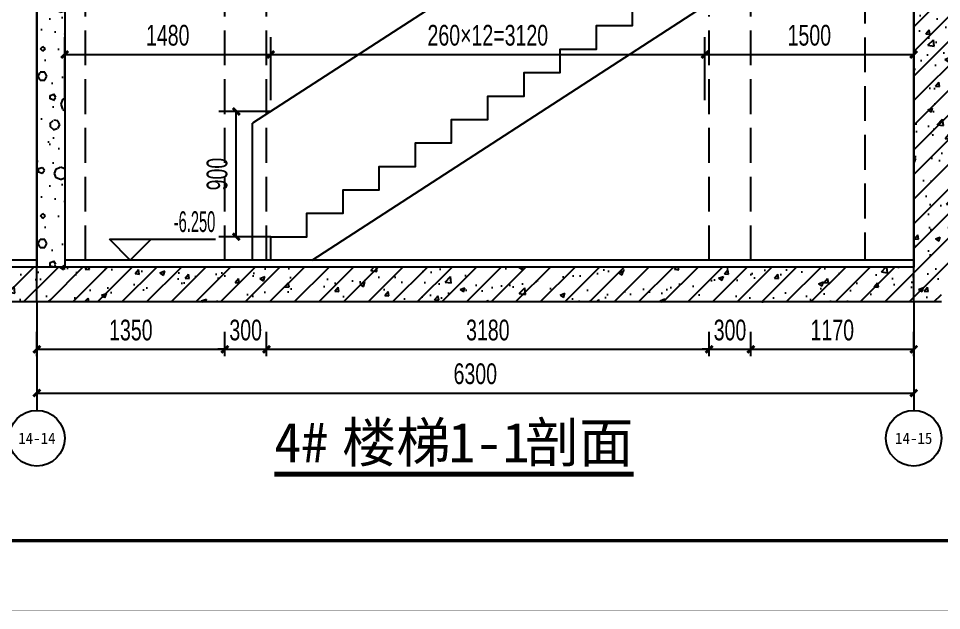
# Model space of a CAD drawing. Extents: x -26219 to 315419, y -160410 to -120810.
# Drawn here: x 122771 to 129403, y -156064 to -151812 of the extents above; entities that cross this region are included whole.
import ezdxf
from ezdxf.enums import TextEntityAlignment as Align

# ---------------------------------------------------------------- set-up
doc = ezdxf.new("R2010")
doc.units = 0
doc.header["$LTSCALE"] = 1000
doc.header["$MEASUREMENT"] = 0
doc.linetypes.add('DASH', pattern=[0.35, 0.25, -0.1])
for name, color, linetype in [('01-标注_尺寸', 124, 'Continuous'), ('01-标注_标高', 200, 'Continuous'), ('01-标注_轴线坐标', 132, 'Continuous'), ('02-TEXT_标注', 130, 'Continuous'), ('02-TEXT_轴号', 7, 'Continuous'), ('05-填充_天正', 26, 'Continuous'), ('A-E_栏杆', 232, 'Continuous'), ('A-SUR_保温', 222, 'Continuous'), ('A_AXIS-轴线', 36, 'Continuous'), ('A_STR-砌块墙', 121, 'Continuous'), ('A_STR-砼墙', 51, 'Continuous'), ('DIM_SYMB', 3, 'Continuous'), ('S_E_A-E_楼梯', 4, 'Continuous'), ('建-标注-文本', 254, 'Continuous')]:
    doc.layers.add(name, color=color, linetype=linetype)
doc.styles.add('_TCH_AXIS', font='STXIHEI_0.TTF', dxfattribs={"width": 0.75, "height": 750})
doc.styles.add('_TCH_DIM', font='ros.shx', dxfattribs={"width": 0.75, "bigfont": 'jd.shx'})
doc.styles.add('_TCH_DIM_T3', font='ros.shx', dxfattribs={"width": 0.705882, "bigfont": 'jd.shx'})
doc.styles.get("Standard").update_dxf_attribs({"font": 'STXIHEI_0.TTF'})
doc.dimstyles.new('_TCH_ARCH&&50', dxfattribs={"dimtxt": 148.75, "dimasz": 50, "dimexe": 125, "dimexo": 150, "dimgap": 63.125, "dimtad": 1, "dimdec": 0, "dimzin": 0, "dimdsep": 46, "dimtxsty": '_TCH_DIM_T3', "dimblk": 'ARCHTICK', "dimcen": 0.09, "dimclrt": 7, "dimazin": 2, "dimtfac": 1, "dimtdec": 0, "dimtix": 1, "dimtmove": 2, "dimatfit": 3, "dimfxl": 0, "dimtolj": 1, "dimtzin": 0, "dimarcsym": 0})
pattern_1 = [(45, (0, 0), (-88.38835, 88.38835), []), (50, (0, 0), (358.6301, -31.37607), [37.5, -412.5]), (355, (0, 0), (-69.3757, 376.0961), [30, -330]), (100.4514, (29.9, -2.6), (289.2547, 344.7198), [31.8701, -350.57106]), (46.1842, (0, 100), (533.6205, -82.7595), [56.25, -618.75]), (96.6356, (44.47, 93.1), (467.3314, 487.059), [47.8051, -525.8565]), (351.1842, (0, 100), (467.331, 487.0593), [45, -495]), (21, (50, 75), (298.45353, -201.30945), [37.5, -412.5]), (326, (50, 75), (121.65767, 362.575), [30, -330]), (71.4514, (74.87, 58.22), (420.1113, 161.26525), [31.8701, -350.57106]), (37.5, (0, 0), (6.07993, 166.44693), [0, -326, 0, -335, 0, -331.25]), (7.5, (0, 0), (131.53477, 197.20586), [0, -191, 0, -318.5, 0, -126.25]), (327.5, (-111.5, 0), (266.91122, -11.27744), [0, -125, 0, -390, 0, -517.5]), (317.5, (-161.5, 0), (291.59308, 50.0525), [0, -162.5, 0, -259, 0, -367.5])]

# ---------------------------------------------------------------- blocks, each defined once
blk = doc.blocks.new('图框-A1+3-4')
for points, const_width in [([(0, 0), (1471, 0), (1471, 594), (0, 594)], 0.05), ([(1396, 584), (25, 584), (25, 10), (1396, 10)], 0.5)]:
    blk.add_lwpolyline(points, close=True, dxfattribs=dict(const_width=const_width))
blk = doc.blocks.new('_ArchTick')
at = {"color": 0, "linetype": 'ByBlock', "const_width": 0.4}
blk.add_lwpolyline([(-0.5, -0.5), (0.5, 0.5)], dxfattribs=at)
blk = doc.blocks.new('*D291')
at = {"layer": '01-标注_尺寸', "color": 0, "lineweight": -2, "transparency": 16777216}
for p, q in [((127703.2, -152397.6), (127703.2, -151945.9)), ((129203.2, -152397.6), (129203.2, -151945.9)), ((127703.2, -152070.9), (129203.2, -152070.9))]:
    blk.add_line(p, q, dxfattribs=at)
at = {"layer": 'Defpoints', "color": 0, "transparency": 16777216}
for p in [(129203.2, -152070.9), (127703.2, -152547.6), (129203.2, -152547.6)]:
    blk.add_point(p, dxfattribs=at)
at = {"layer": '01-标注_尺寸', "color": 0, "lineweight": -2, "transparency": 16777216, "xscale": 50, "yscale": 50, "zscale": 50, "rotation": 180}
blk.add_blockref('_ArchTick', (127703.2, -152070.9), dxfattribs=at)
at = {"layer": '01-标注_尺寸', "color": 0, "lineweight": -2, "transparency": 16777216, "xscale": 50, "yscale": 50, "zscale": 50}
blk.add_blockref('_ArchTick', (129203.2, -152070.9), dxfattribs=at)
at = {"layer": '01-标注_尺寸', "color": 7, "transparency": 16777216, "insert": (128453.2, -151933.4), "char_height": 148.75, "attachment_point": 5, "style": '_TCH_DIM_T3'}
blk.add_mtext('\\A1;1500', dxfattribs=at)
blk = doc.blocks.new('*D292')
at = {"layer": '01-标注_尺寸', "color": 0, "lineweight": -2, "transparency": 16777216}
for p, q in [((124583.2, -152397.6), (124583.2, -151945.9)), ((127703.2, -152397.6), (127703.2, -151945.9)), ((124583.2, -152070.9), (127703.2, -152070.9))]:
    blk.add_line(p, q, dxfattribs=at)
at = {"layer": 'Defpoints', "color": 0, "transparency": 16777216}
for p in [(127703.2, -152070.9), (124583.2, -152547.6), (127703.2, -152547.6)]:
    blk.add_point(p, dxfattribs=at)
at = {"layer": '01-标注_尺寸', "color": 0, "lineweight": -2, "transparency": 16777216, "xscale": 50, "yscale": 50, "zscale": 50, "rotation": 180}
blk.add_blockref('_ArchTick', (124583.2, -152070.9), dxfattribs=at)
at = {"layer": '01-标注_尺寸', "color": 0, "lineweight": -2, "transparency": 16777216, "xscale": 50, "yscale": 50, "zscale": 50}
blk.add_blockref('_ArchTick', (127703.2, -152070.9), dxfattribs=at)
at = {"layer": '01-标注_尺寸', "color": 7, "transparency": 16777216, "insert": (126143.2, -151933.4), "char_height": 148.75, "attachment_point": 5, "style": '_TCH_DIM_T3'}
blk.add_mtext('\\A1;260×12=3120', dxfattribs=at)
blk = doc.blocks.new('*D293')
at = {"layer": '01-标注_尺寸', "color": 0, "lineweight": -2, "transparency": 16777216}
for p, q in [((123103.2, -152397.6), (123103.2, -151945.9)), ((124583.2, -152397.6), (124583.2, -151945.9)), ((123103.2, -152070.9), (124583.2, -152070.9))]:
    blk.add_line(p, q, dxfattribs=at)
at = {"layer": 'Defpoints', "color": 0, "transparency": 16777216}
for p in [(124583.2, -152070.9), (123103.2, -152547.6), (124583.2, -152547.6)]:
    blk.add_point(p, dxfattribs=at)
at = {"layer": '01-标注_尺寸', "color": 0, "lineweight": -2, "transparency": 16777216, "xscale": 50, "yscale": 50, "zscale": 50, "rotation": 180}
blk.add_blockref('_ArchTick', (123103.2, -152070.9), dxfattribs=at)
at = {"layer": '01-标注_尺寸', "color": 0, "lineweight": -2, "transparency": 16777216, "xscale": 50, "yscale": 50, "zscale": 50}
blk.add_blockref('_ArchTick', (124583.2, -152070.9), dxfattribs=at)
at = {"layer": '01-标注_尺寸', "color": 7, "transparency": 16777216, "insert": (123843.2, -151933.4), "char_height": 148.75, "attachment_point": 5, "style": '_TCH_DIM_T3'}
blk.add_mtext('\\A1;1480', dxfattribs=at)
blk = doc.blocks.new('*D544')
at = {"layer": '01-标注_尺寸', "color": 0, "lineweight": -2, "transparency": 16777216}
for p, q in [((122903.2, -154327.9), (122903.2, -154626.7)), ((129203.2, -154327.9), (129203.2, -154626.7)), ((122903.2, -154501.7), (129203.2, -154501.7))]:
    blk.add_line(p, q, dxfattribs=at)
at = {"layer": 'Defpoints', "color": 0, "transparency": 16777216}
for p in [(122903.2, -154177.9), (129203.2, -154177.9), (129203.2, -154501.7)]:
    blk.add_point(p, dxfattribs=at)
at = {"layer": '01-标注_尺寸', "color": 0, "lineweight": -2, "transparency": 16777216, "xscale": 50, "yscale": 50, "zscale": 50, "rotation": 180}
blk.add_blockref('_ArchTick', (122903.2, -154501.7), dxfattribs=at)
at = {"layer": '01-标注_尺寸', "color": 0, "lineweight": -2, "transparency": 16777216, "xscale": 50, "yscale": 50, "zscale": 50}
blk.add_blockref('_ArchTick', (129203.2, -154501.7), dxfattribs=at)
at = {"layer": '01-标注_尺寸', "color": 7, "transparency": 16777216, "insert": (126053.2, -154364.2), "char_height": 148.75, "attachment_point": 5, "style": '_TCH_DIM_T3'}
blk.add_mtext('\\A1;6300', dxfattribs=at)
blk = doc.blocks.new('*D1333')
at = {"layer": '01-标注_尺寸', "color": 0, "lineweight": -2, "transparency": 16777216}
for p, q in [((122903.2, -154237.4), (122903.2, -154062.9)), ((124253.2, -154237.4), (124253.2, -154062.9)), ((122903.2, -154187.9), (124253.2, -154187.9))]:
    blk.add_line(p, q, dxfattribs=at)
at = {"layer": 'Defpoints', "color": 0, "transparency": 16777216}
for p in [(124253.2, -154187.9), (122903.2, -154387.4), (124253.2, -154387.4)]:
    blk.add_point(p, dxfattribs=at)
at = {"layer": '01-标注_尺寸', "color": 0, "lineweight": -2, "transparency": 16777216, "xscale": 50, "yscale": 50, "zscale": 50, "rotation": 180}
blk.add_blockref('_ArchTick', (122903.2, -154187.9), dxfattribs=at)
at = {"layer": '01-标注_尺寸', "color": 0, "lineweight": -2, "transparency": 16777216, "xscale": 50, "yscale": 50, "zscale": 50}
blk.add_blockref('_ArchTick', (124253.2, -154187.9), dxfattribs=at)
at = {"layer": '01-标注_尺寸', "color": 7, "transparency": 16777216, "insert": (123578.2, -154050.4), "char_height": 148.75, "attachment_point": 5, "style": '_TCH_DIM_T3'}
blk.add_mtext('\\A1;1350', dxfattribs=at)
blk = doc.blocks.new('*D1334')
at = {"layer": '01-标注_尺寸', "color": 0, "lineweight": -2, "transparency": 16777216}
for p, q in [((124253.2, -154237.4), (124253.2, -154062.9)), ((124553.2, -154237.4), (124553.2, -154062.9)), ((124253.2, -154187.9), (124203.2, -154187.9)), ((124253.2, -154187.9), (124553.2, -154187.9)), ((124553.2, -154187.9), (124603.2, -154187.9))]:
    blk.add_line(p, q, dxfattribs=at)
at = {"layer": 'Defpoints', "color": 0, "transparency": 16777216}
for p in [(124553.2, -154187.9), (124253.2, -154387.4), (124553.2, -154387.4)]:
    blk.add_point(p, dxfattribs=at)
at = {"layer": '01-标注_尺寸', "color": 0, "lineweight": -2, "transparency": 16777216, "xscale": 50, "yscale": 50, "zscale": 50}
blk.add_blockref('_ArchTick', (124253.2, -154187.9), dxfattribs=at)
at = {"layer": '01-标注_尺寸', "color": 0, "lineweight": -2, "transparency": 16777216, "xscale": 50, "yscale": 50, "zscale": 50, "rotation": 180}
blk.add_blockref('_ArchTick', (124553.2, -154187.9), dxfattribs=at)
at = {"layer": '01-标注_尺寸', "color": 7, "transparency": 16777216, "insert": (124403.2, -154050.4), "char_height": 148.75, "attachment_point": 5, "style": '_TCH_DIM_T3'}
blk.add_mtext('\\A1;300', dxfattribs=at)
blk = doc.blocks.new('*D1335')
at = {"layer": '01-标注_尺寸', "color": 0, "lineweight": -2, "transparency": 16777216}
for p, q in [((124553.2, -154237.4), (124553.2, -154062.9)), ((127733.2, -154237.4), (127733.2, -154062.9)), ((124553.2, -154187.9), (127733.2, -154187.9))]:
    blk.add_line(p, q, dxfattribs=at)
at = {"layer": 'Defpoints', "color": 0, "transparency": 16777216}
for p in [(127733.2, -154187.9), (124553.2, -154387.4), (127733.2, -154387.4)]:
    blk.add_point(p, dxfattribs=at)
at = {"layer": '01-标注_尺寸', "color": 0, "lineweight": -2, "transparency": 16777216, "xscale": 50, "yscale": 50, "zscale": 50, "rotation": 180}
blk.add_blockref('_ArchTick', (124553.2, -154187.9), dxfattribs=at)
at = {"layer": '01-标注_尺寸', "color": 0, "lineweight": -2, "transparency": 16777216, "xscale": 50, "yscale": 50, "zscale": 50}
blk.add_blockref('_ArchTick', (127733.2, -154187.9), dxfattribs=at)
at = {"layer": '01-标注_尺寸', "color": 7, "transparency": 16777216, "insert": (126143.2, -154050.4), "char_height": 148.75, "attachment_point": 5, "style": '_TCH_DIM_T3'}
blk.add_mtext('\\A1;3180', dxfattribs=at)
blk = doc.blocks.new('*D1336')
at = {"layer": '01-标注_尺寸', "color": 0, "lineweight": -2, "transparency": 16777216}
for p, q in [((127733.2, -154237.4), (127733.2, -154062.9)), ((128033.2, -154237.4), (128033.2, -154062.9)), ((127733.2, -154187.9), (127683.2, -154187.9)), ((127733.2, -154187.9), (128033.2, -154187.9)), ((128033.2, -154187.9), (128083.2, -154187.9))]:
    blk.add_line(p, q, dxfattribs=at)
at = {"layer": 'Defpoints', "color": 0, "transparency": 16777216}
for p in [(128033.2, -154187.9), (127733.2, -154387.4), (128033.2, -154387.4)]:
    blk.add_point(p, dxfattribs=at)
at = {"layer": '01-标注_尺寸', "color": 0, "lineweight": -2, "transparency": 16777216, "xscale": 50, "yscale": 50, "zscale": 50}
blk.add_blockref('_ArchTick', (127733.2, -154187.9), dxfattribs=at)
at = {"layer": '01-标注_尺寸', "color": 0, "lineweight": -2, "transparency": 16777216, "xscale": 50, "yscale": 50, "zscale": 50, "rotation": 180}
blk.add_blockref('_ArchTick', (128033.2, -154187.9), dxfattribs=at)
at = {"layer": '01-标注_尺寸', "color": 7, "transparency": 16777216, "insert": (127883.2, -154050.4), "char_height": 148.75, "attachment_point": 5, "style": '_TCH_DIM_T3'}
blk.add_mtext('\\A1;300', dxfattribs=at)
blk = doc.blocks.new('*D1337')
at = {"layer": '01-标注_尺寸', "color": 0, "lineweight": -2, "transparency": 16777216}
for p, q in [((128033.2, -154237.4), (128033.2, -154062.9)), ((129203.2, -154237.4), (129203.2, -154062.9)), ((128033.2, -154187.9), (129203.2, -154187.9))]:
    blk.add_line(p, q, dxfattribs=at)
at = {"layer": 'Defpoints', "color": 0, "transparency": 16777216}
for p in [(129203.2, -154187.9), (128033.2, -154387.4), (129203.2, -154387.4)]:
    blk.add_point(p, dxfattribs=at)
at = {"layer": '01-标注_尺寸', "color": 0, "lineweight": -2, "transparency": 16777216, "xscale": 50, "yscale": 50, "zscale": 50, "rotation": 180}
blk.add_blockref('_ArchTick', (128033.2, -154187.9), dxfattribs=at)
at = {"layer": '01-标注_尺寸', "color": 0, "lineweight": -2, "transparency": 16777216, "xscale": 50, "yscale": 50, "zscale": 50}
blk.add_blockref('_ArchTick', (129203.2, -154187.9), dxfattribs=at)
at = {"layer": '01-标注_尺寸', "color": 7, "transparency": 16777216, "insert": (128618.2, -154050.4), "char_height": 148.75, "attachment_point": 5, "style": '_TCH_DIM_T3'}
blk.add_mtext('\\A1;1170', dxfattribs=at)
blk = doc.blocks.new('*D1559')
at = {"layer": '01-标注_尺寸', "color": 0, "lineweight": -2, "transparency": 16777216}
for p, q in [((124583.2, -152479.5), (124210.8, -152479.5)), ((124335.8, -153379.5), (124335.8, -152479.5)), ((124583.2, -153379.5), (124210.8, -153379.5))]:
    blk.add_line(p, q, dxfattribs=at)
at = {"layer": 'Defpoints', "color": 0, "transparency": 16777216}
for p in [(124335.8, -152479.5), (124733.2, -152479.5), (124733.2, -153379.5)]:
    blk.add_point(p, dxfattribs=at)
at = {"layer": '01-标注_尺寸', "color": 0, "lineweight": -2, "transparency": 16777216, "xscale": 50, "yscale": 50, "zscale": 50}
for p, rotation in [((124335.8, -152479.5), 90), ((124335.8, -153379.5), 270)]:
    blk.add_blockref('_ArchTick', p, dxfattribs=dict(at, rotation=rotation))
at = {"layer": '01-标注_尺寸', "color": 7, "transparency": 16777216, "insert": (124198.3, -152929.5), "char_height": 148.75, "attachment_point": 5, "rotation": 90, "style": '_TCH_DIM_T3'}
blk.add_mtext('\\A1;900', dxfattribs=at)

msp = doc.modelspace()

# ---------------------------------------------------------------- hatches: boundary and pattern name
at = {"layer": '05-填充_天正'}
h = msp.add_hatch(dxfattribs=at)
h.set_pattern_fill('钢筋混凝土', color=256, scale=50, style=0)
h.set_pattern_definition(pattern_1)
h.paths.add_polyline_path([(129603.2, -147548), (129203.2, -147398), (129203.2, -153598), (129403.2, -153681.3), (129603.2, -153598)])
h = msp.add_hatch(dxfattribs=at)
h.set_pattern_fill('加气混凝土', color=256, scale=50, style=0)
h.set_pattern_definition([(0, (177, -183), (300, 600), [0, -600]), (0, (-174, -264), (300, 600), [0, -600]), (0, (21, -270), (300, 600), [0, -600]), (0, (234, -93), (300, 600), [0, -600]), (0, (-15, -300), (300, 600), [0, -600]), (0, (294, 285), (300, 600), [0, -600]), (0, (111, 237), (300, 600), [0, -600]), (0, (207, 162), (300, 600), [0, -600]), (0, (-282, 150), (300, 600), [0, -600]), (0, (12, 123), (300, 600), [0, -600]), (0, (-102, -30), (300, 600), [0, -600]), (0, (-96, -255), (300, 600), [0, -600]), (0, (129, -279), (300, 600), [0, -600]), (0, (294, -15), (300, 600), [0, -600]), (0, (-267, -108), (300, 600), [0, -600]), (0, (-216, -6), (300, 600), [0, -600]), (0, (18, -48), (300, 600), [0, -600]), (0, (-66, -135), (300, 600), [0, -600]), (0, (-114, 63), (300, 600), [0, -600]), (0, (-39, 288), (300, 600), [0, -600]), (0, (-243, -234), (300, 600), [0, -600]), (0, (87, 165), (300, 600), [0, -600]), (0, (-192, 174), (300, 600), [0, -600]), (0, (-240, 252), (300, 600), [0, -600]), (130.601294, (257.143, 97.143), (-1499.9999834, 1800.000008), [26.3416, -11037.111]), (18.43495, (214.29, 108.57), (1499.999994, 599.999996), [27.1052, -3767.6279]), (90, (214.3, 82.86), (300, 600), [25.7143, -1174.2857]), (161.56505, (240, 74.29), (-1500.000008, 599.999955), [27.1052, -3767.6279]), (53.1301, (240, 74.29), (300, 600), [28.5714, -2971.4285]), (135, (262.86, -231.43), (-300.00004, 599.99996), [24.2437, -1672.8126]), (45, (228.57, -231.43), (300, 600), [24.2437, -1672.8126]), (135, (245.71, -248.57), (-300.00004, 599.99996), [24.2437, -1672.8126]), (45, (245.71, -248.57), (300, 600), [24.2437, -1672.8126]), (116.56505, (-25.7, 171.43), (-5e-05, 1200), [31.9438, -638.8765]), (180, (-40, 200), (-300, 600), [34.2857, -565.7142]), (63.43495, (-88.57, 171.43), (3e-06, 1200), [31.9438, -638.8765]), (116.56505, (-74.3, 142.86), (-5e-05, 1200), [31.9438, -638.8765]), (0, (-74.3, 142.86), (300, 600), [34.2857, -565.7142]), (63.43495, (-40, 142.86), (3e-06, 1200), [31.9438, -638.8765]), (107.102728, (200, -31.429), (-899.9999656, 3000.0000048), [38.8613, -16282.9025]), (143.972626, (188.57, 5.714), (-5699.999928, 4199.999995), [38.8613, -8122.02]), (180, (157.14, 28.6), (-300, 600), [37.1429, -562.8571]), (36.027373, (88.57, 5.714), (5699.999958, 4199.999955), [38.8613, -8122.02]), (71.56505, (77.14, -28.57), (900.000005, 2999.999995), [36.1403, -3758.5928]), (107.102728, (88.571, -65.714), (-899.9999656, 3000.0000048), [38.8613, -16282.9025]), (143.972626, (120, -88.57), (-5699.999928, 4199.999995), [38.8613, -8122.02]), (0, (120, -88.6), (300, 600), [37.1429, -562.8571]), (36.027373, (157.143, -88.57), (5699.999958, 4199.999955), [38.8613, -8122.02]), (71.56505, (188.57, -65.71), (900.000005, 2999.999995), [36.1403, -3758.5928]), (150.25512, (205.714, 248.57), (-900.000002, 599.999993), [23.035, -4814.3196]), (90, (185.7, 237.14), (300, 600), [22.8571, -1177.1427]), (29.74488, (185.714, 237.14), (900, 599.999997), [23.035, -4814.3196]), (116.56505, (65.7, -177.14), (-5e-05, 1200), [31.9438, -638.8765]), (168.690067, (51.43, -148.57), (-2700.000002, 599.999985), [29.1373, -6089.6855]), (41.185925, (0, -162.857), (7499.9999546, 6599.9999423), [30.3718, -12725.802]), (90, (0, -191.43), (300, 600), [28.5714, -1171.4285]), (138.814074, (22.857, -211.429), (-7499.9998667, 6600.000042), [30.3718, -12725.802]), (16.699244, (22.857, -211.429), (9899.9999255, 2999.9999686), [29.8295, -12498.5375]), (60.945396, (51.43, -202.857), (299.999999, 599.9999947), [29.416, -12325.3395]), (109.983106, (-185.714, 74.286), (-1500.0000056, 4199.999989), [33.442, -14012.1975]), (155.556045, (-197.143, 105.714), (-3900.000015, 1799.9999626), [34.523, -14465.1315]), (24.443955, (-260, 105.714), (3900.000002, 1799.9999913), [34.523, -14465.1315]), (70.016893, (-271.429, 74.286), (1500.0000045, 4199.9999896), [33.442, -14012.1975]), (109.983106, (-260, 42.857), (-1500.0000056, 4199.999989), [33.442, -14012.1975]), (160.016893, (-228.57, 31.43), (-1500.000001, 599.999973), [33.442, -6989.3775]), (19.983107, (-228.57, 31.43), (1499.999992, 599.999999), [33.442, -6989.3775]), (70.016893, (-197.143, 42.857), (1500.0000045, 4199.9999896), [33.442, -14012.1975]), (122.005383, (37.14, 20), (-300.00004, 599.99997), [26.9542, -5633.434]), (18.43495, (-2.86, 34.29), (1499.999994, 599.999996), [27.1052, -3767.6279]), (90, (-2.86, 8.57), (300, 600), [25.7143, -1174.2857]), (161.56505, (22.86, 0), (-1500.000008, 599.999955), [27.1052, -3767.6279]), (54.462322, (22.857, 0), (2099.999997, 2999.9999955), [24.578, -10298.2115]), (116.56505, (-137.14, -125.7), (-5e-05, 1200), [31.9438, -638.8765]), (180, (-151.4, -97.14), (-300, 600), [31.4286, -568.5714]), (59.036243, (-200, -125.714), (300.000001, 599.999997), [33.3197, -6963.822]), (120.963756, (-182.857, -154.286), (-300.000041, 599.999972), [33.3197, -6963.822]), (0, (-182.86, -154.3), (300, 600), [31.4286, -568.5714]), (63.43495, (-151.43, -154.3), (3e-06, 1200), [31.9438, -638.8765])])
h.paths.add_polyline_path([(123103.2, -149598), (122903.2, -149598), (122903.2, -153598), (123103.2, -153598)])
h = msp.add_hatch(dxfattribs=at)
h.set_pattern_fill('钢筋混凝土', color=256, scale=50, style=0)
h.set_pattern_definition(pattern_1)
h.paths.add_polyline_path([(123003.2, -153848), (123003.2, -153598), (119853.2, -153598), (119853.2, -153848)])
h = msp.add_hatch(dxfattribs=at)
h.set_pattern_fill('钢筋混凝土', color=256, scale=50, style=0)
h.set_pattern_definition(pattern_1)
h.paths.add_polyline_path([(129403.2, -153681.3), (129203.2, -153598), (123003.2, -153598), (123003.2, -153848), (129403.2, -153848)])

# ---------------------------------------------------------------- linework, layer by layer
at = {"layer": '01-标注_标高'}
for p, q in [((123574.4, -153548), (123424.4, -153398)), ((123424.4, -153398), (124187.7, -153398)), ((123574.4, -153548), (123724.4, -153398))]:
    msp.add_line(p, q, dxfattribs=at)
at = {"layer": '01-标注_轴线坐标'}
for p, q in [((122903.2, -153848), (122903.2, -154626.7)), ((129203.2, -153848), (129203.2, -154626.7))]:
    msp.add_line(p, q, dxfattribs=at)
for centre in [(122903.2, -154826.7), (129203.2, -154826.7)]:
    msp.add_circle(centre, 200, dxfattribs=at)
at = {"layer": 'A-E_栏杆'}
for p in [(127833.2, -150373.8), (124453.2, -153548)]:
    msp.add_line(p, (124453.2, -152563.8), dxfattribs=at)
at = {"layer": 'A-SUR_保温'}
for p, q in [((122903.2, -153548), (119853.2, -153548)), ((129203.2, -153548), (123103.2, -153548))]:
    msp.add_line(p, q, dxfattribs=at)
at = {"layer": 'A_AXIS-轴线'}
for p, q in [((122903.2, -153848), (122903.2, -132159.9)), ((129203.2, -153848), (129203.2, -132159.9))]:
    msp.add_line(p, q, dxfattribs=at)
at = {"layer": 'A_STR-砌块墙'}
for p, q in [((122903.2, -149598), (122903.2, -153598)), ((123103.2, -149598), (123103.2, -153598))]:
    msp.add_line(p, q, dxfattribs=at)
at = {"layer": 'A_STR-砼墙'}
for p, q in [((129203.2, -147398), (129203.2, -153598)), ((123003.2, -153598), (119853.2, -153598)), ((129203.2, -153598), (123003.2, -153598)), ((123003.2, -153848), (119853.2, -153848)), ((129403.2, -153848), (123003.2, -153848))]:
    msp.add_line(p, q, dxfattribs=at)
at = {"layer": 'Defpoints', "linetype": 'DASH'}
for p, q in [((128853.2, -129898), (128853.2, -153548)), ((123253.2, -153548), (123253.2, -149318)), ((124253.2, -153548), (124253.2, -149318)), ((124553.2, -153548), (124553.2, -149598)), ((128033.2, -153548), (128033.2, -151508)), ((127733.2, -153548), (127733.2, -151788))]:
    msp.add_line(p, q, dxfattribs=at)
at = {"layer": 'DIM_SYMB', "const_width": 35}
msp.add_lwpolyline([(124608.9, -155085), (127191.9, -155085)], dxfattribs=at)
at = {"layer": 'S_E_A-E_楼梯'}
for points in [[(124583.2, -153548), (124583.2, -153379.5), (124843.2, -153379.5), (124843.2, -153211.1), (125103.2, -153211.1), (125103.2, -153042.6), (125363.2, -153042.6), (125363.2, -152874.1), (125623.2, -152874.1), (125623.2, -152705.7), (125883.2, -152705.7), (125883.2, -152537.2), (126143.2, -152537.2), (126143.2, -152368.8), (126403.2, -152368.8), (126403.2, -152200.3), (126663.2, -152200.3), (126663.2, -152031.8), (126923.2, -152031.8), (126923.2, -151863.4), (127183.2, -151863.4), (127183.2, -151694.9)], [(124880.1, -153548), (127733.2, -151699.5)]]:
    msp.add_lwpolyline(points, dxfattribs=at)

# ---------------------------------------------------------------- block references
at = {"xscale": 50, "yscale": 50, "zscale": 50}
msp.add_blockref('图框-A1+3-4', (63167.6, -156062.5), dxfattribs=at)

# ---------------------------------------------------------------- texts
at = {"layer": '02-TEXT_标注', "style": '_TCH_DIM', "width": 0.529412}
msp.add_text('-6.250', height=148.75, dxfattribs=at).set_placement((123886.6, -153345.5))
at = {"layer": '02-TEXT_轴号', "style": '_TCH_AXIS'}
for s, height, width, p, p2 in [('14-14', 80.72, 0.94898, (122769.1, -154867.1), (123037.2, -154867.1)), ('14-15', 81.53, 0.938776, (129069.2, -154867.5), (129337.1, -154867.5))]:
    msp.add_text(s, height=height, dxfattribs=dict(at, width=width)).set_placement(p, p2, align=Align.FIT)
at = {"layer": '建-标注-文本'}
for s, p in [('4#', (124608.9, -154999.2)), ('楼梯', (125095.7, -154999.2)), ('1-1', (125859.9, -154999.2)), ('剖面', (126410.1, -154999.2))]:
    msp.add_text(s, height=285.43, dxfattribs=at).set_placement(p)

# ---------------------------------------------------------------- dimensions: what is measured, and where the dimension line sits
at = {"layer": '01-标注_尺寸'}
for p1, p2, distance, picture, middle in [((123103.2, -152547.6), (124583.2, -152547.6), 476.7, '*D293', (123843.2, -151933.4)), ((127703.2, -152547.6), (129203.2, -152547.6), 476.7, '*D291', (128453.2, -151933.4)), ((124733.2, -153379.5), (124733.2, -152479.5), 397.4, '*D1559', (124198.3, -152929.5)), ((122903.2, -154387.4), (124253.2, -154387.4), 199.5, '*D1333', (123578.2, -154050.4)), ((124253.2, -154387.4), (124553.2, -154387.4), 199.5, '*D1334', (124403.2, -154050.4)), ((124553.2, -154387.4), (127733.2, -154387.4), 199.5, '*D1335', (126143.2, -154050.4)), ((127733.2, -154387.4), (128033.2, -154387.4), 199.5, '*D1336', (127883.2, -154050.4)), ((128033.2, -154387.4), (129203.2, -154387.4), 199.5, '*D1337', (128618.2, -154050.4)), ((122903.2, -154177.9), (129203.2, -154177.9), -323.8, '*D544', (126053.2, -154364.2))]:
    dim = msp.add_aligned_dim(p1=p1, p2=p2, distance=distance, dimstyle='_TCH_ARCH&&50', dxfattribs=at)
    dim.commit()
    dim.dimension.update_dxf_attribs({"geometry": picture, "text_midpoint": middle})
dim = msp.add_aligned_dim(p1=(124583.2, -152547.6), p2=(127703.2, -152547.6), distance=476.7, text='260×12=3120', dimstyle='_TCH_ARCH&&50', dxfattribs=at)
dim.commit()
dim.dimension.update_dxf_attribs({"geometry": '*D292', "text_midpoint": (126143.2, -151933.4)})

doc.saveas('drawing.dxf')
